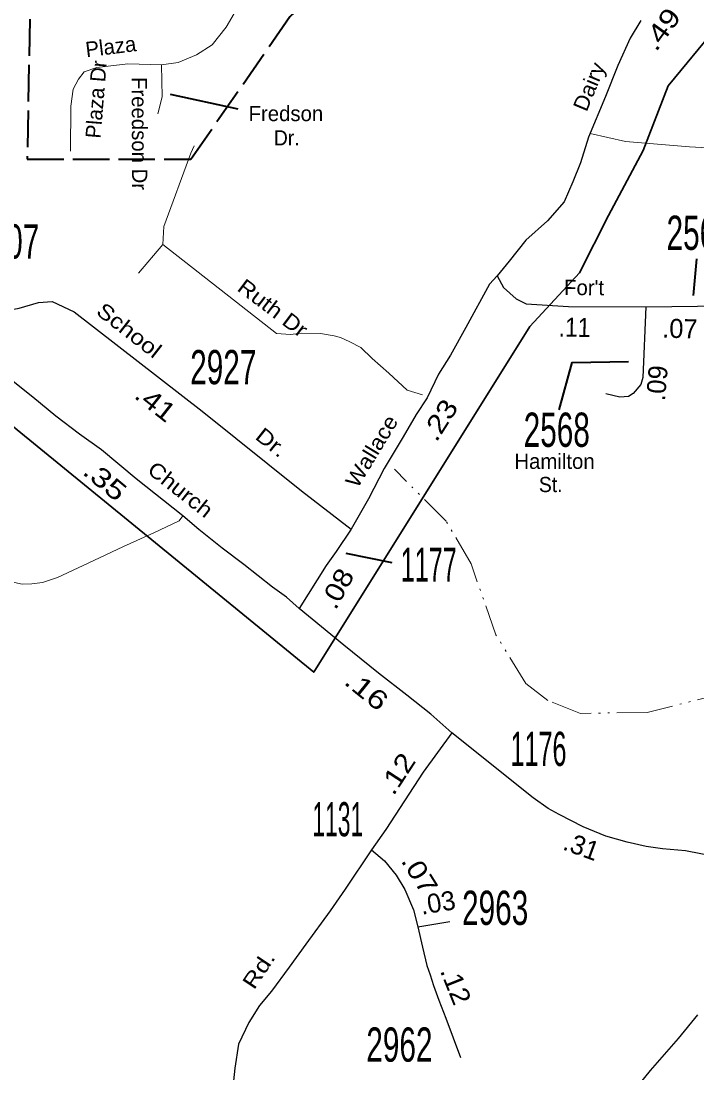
# Model space of a CAD drawing. Extents: x 379811 to 435220, y 199880 to 232769.
# Drawn here: x 395480 to 396369, y 215733 to 217116 of the extents above; entities that cross this region are included whole.
import ezdxf
from ezdxf.enums import TextEntityAlignment as Align

# ---------------------------------------------------------------- set-up
doc = ezdxf.new("R2010")
doc.units = 0
doc.header["$LTSCALE"] = 8
doc.linetypes.add('DASH_DOUBLE_DOT', pattern=[9.2, 5, -1.2, 0.3, -1.2, 0.3, -1.2])
doc.linetypes.add('LONG_DASHED', pattern=[7.5, 6, -1.5])
for name, color, linetype, lineweight in [('10', 7, 'Continuous', 40), ('11', 7, 'Continuous', 40), ('17', 7, 'Continuous', 40), ('32', 7, 'Continuous', 25), ('35', 7, 'Continuous', 13), ('48', 7, 'LONG_DASHED', 40), ('49', 7, 'LONG_DASHED', 40), ('50', 7, 'Continuous', 13), ('59', 7, 'DASH_DOUBLE_DOT', 13), ('8', 7, 'Continuous', 25)]:
    doc.layers.add(name, color=color, linetype=linetype, lineweight=lineweight)

msp = doc.modelspace()

# ---------------------------------------------------------------- linework, layer by layer
at = {"layer": '10'}
msp.add_line((395765.71, 217000.203), (395676.82, 217019.54), dxfattribs=at)
at = {"layer": '11'}
for p, q in [((396368.041, 216803.571), (396363.603, 216755.274)), ((395967.841, 216403.727), (395907.687, 216416.325))]:
    msp.add_line(p, q, dxfattribs=at)
msp.add_lwpolyline([(396187.415, 216605.15), (396204.439, 216667.092), (396278.723, 216668.64)], dxfattribs=at)
at = {"layer": '32'}
msp.add_line((396001.647, 215925.32), (396043.77, 215932.296), dxfattribs=at)
for points in [[(396295.008, 217116.642), (396280.947, 217093.52), (396264.789, 217057.529), (396248.424, 217016.724), (396226.236, 216963.323), (396215.606, 216929.7), (396205.392, 216904.611), (396194.249, 216878.594), (396171.963, 216853.505), (396143.633, 216827.916), (396121.882, 216800.635), (396105.901, 216781.272)], [(396105.901, 216781.272), (396095.821, 216770.341), (396064.682, 216713.223), (396044.581, 216676.817), (396028.947, 216651.679), (396014.106, 216620.739), (395999.466, 216598.804), (395982.535, 216569.633), (395957.464, 216527.818), (395937.035, 216487.863), (395913.942, 216448.045)], [(396105.901, 216781.272), (396114.392, 216765.695), (396131.106, 216750.828), (396144.106, 216744.323), (396199.795, 216740.922), (396301.524, 216740.245), (396403.308, 216741.676), (396567.983, 216746.197), (396771.496, 216741.676)], [(395365.754, 216717.399), (395477.628, 216738.45), (395502.97, 216746.161), (395521.144, 216747.516), (395550.096, 216734.025), (395718.051, 216603.138), (395848.931, 216498.688), (395913.942, 216448.045)], [(396301.524, 216740.245), (396297.374, 216647.595), (396294.594, 216638.312), (396284.621, 216626.669), (396278.804, 216622.511), (396267.17, 216621.68), (396248.608, 216625.838)], [(395845.601, 216343.721), (395828.975, 216358.744), (395810.516, 216371.7), (395772.994, 216401.605), (395744.405, 216423.275), (395714.031, 216447.546), (395693.036, 216465.749), (395631.617, 216514.29), (395586.054, 216552.43), (395557.019, 216572.8), (395525.974, 216596.637), (395495.599, 216621.774), (395469.691, 216642.144), (395433.063, 216670.749), (395410.505, 216687.218), (395397.998, 216696.319), (395383.257, 216706.722), (395365.754, 216717.399)], [(395913.942, 216448.045), (395894.27, 216418.941), (395881.316, 216400.305), (395845.601, 216343.721)], [(396046.293, 216180.43), (396018.733, 216204.876), (395987.155, 216229.746), (395950.024, 216258.628), (395904.412, 216295.515), (395845.601, 216343.721)], [(396046.293, 216180.43), (396008.559, 216128.806), (395959.572, 216053.378), (395940.872, 216026.48)], [(396506.464, 215997.568), (396478.736, 216000.543), (396353.559, 216025.436), (396323.252, 216027.83), (396301.719, 216031.022), (396276.995, 216036.609), (396248.623, 216044.667), (396219.036, 216056.727), (396187.374, 216072.815), (396173.225, 216080.992), (396153.273, 216094.956), (396046.293, 216180.43)], [(395940.872, 216026.48), (395906.394, 215975.023), (395886.525, 215946.371), (395854.384, 215902.515), (395832.762, 215872.109), (395809.236, 215840.917), (395793.493, 215821.817), (395779.727, 215799.576), (395766.169, 215770.845), (395761.384, 215739.72), (395757.174, 215702.311)], [(395940.872, 216026.48), (395957.954, 216012.027), (395973.012, 215993.149), (395984.7, 215974.438), (395995.803, 215947.54), (396001.647, 215925.32)], [(396001.647, 215925.32), (396007.752, 215898.781), (396013.727, 215874.503), (396018.009, 215862.168), (396022.1, 215848.134), (396029.112, 215828.838), (396038.462, 215805.448), (396057.747, 215753.407)], [(396369.122, 215809.564), (396343.718, 215778.489), (396306.935, 215736.29), (396282.975, 215706.574)]]:
    msp.add_lwpolyline(points, dxfattribs=at)
at = {"layer": '35'}
msp.add_line((395666.451, 216822.125), (395634.744, 216784.734), dxfattribs=at)
for points in [[(395664.747, 217058.378), (395686.889, 217061.682), (395710.734, 217071.595), (395731.172, 217084.812), (395749.907, 217107.942), (395763.533, 217131.071), (395768.643, 217157.505), (395772.049, 217200.46)], [(395544.959, 216945.093), (395545.406, 217004.036), (395548.533, 217026.573), (395555.68, 217039.575), (395563.274, 217049.111), (395579.588, 217055.074), (395620.464, 217060.03), (395664.747, 217058.378)], [(395664.747, 217058.378), (395665.789, 217016.605), (395659.982, 216994.068)], [(396228.325, 216968.35), (396274.851, 216957.662), (396358.829, 216950.728), (396420.473, 216947.261), (396508.917, 216943.793), (396541.973, 216941.193), (396605.849, 216940.326), (396658.559, 216935.992)], [(395666.451, 216822.125), (395667.799, 216845.844), (395703.311, 216942.493), (395707.563, 216951.95)], [(395666.451, 216822.125), (395815.872, 216705.186), (395834.414, 216704.121), (395848.931, 216705.855), (395873.946, 216705.421), (395891.814, 216702.388), (395899.854, 216700.22), (395912.361, 216694.586), (395926.655, 216686.785), (395941.843, 216672.483), (395963.731, 216652.98), (395987.852, 216630.876), (396007.904, 216624.673)], [(395444.876, 216386.364), (395463.711, 216379.815), (395481.591, 216375.979), (395494.163, 216376.147), (395508.369, 216377.913), (395528.148, 216384.39), (395568.495, 216403.3), (395614.976, 216425.317), (395654.744, 216443.207), (395687.924, 216459.1), (395693.036, 216465.749)]]:
    msp.add_lwpolyline(points, dxfattribs=at)
at = {"layer": '48'}
msp.add_lwpolyline([(395493.929, 217238.438), (395488.226, 216934.573), (395703.496, 216934.573), (395833.743, 217122.281), (395911.081, 217193.472), (395936.269, 217627.547)], dxfattribs=at)
at = {"layer": '49'}
msp.add_lwpolyline([(395493.929, 217238.438), (395488.226, 216934.573), (395703.496, 216934.573), (395833.743, 217122.281), (395911.081, 217193.472), (395936.269, 217627.547)], dxfattribs=at)
at = {"layer": '50', "lineweight": 35}
msp.add_lwpolyline([(395345.719, 215707.969), (395289.656, 215803.141), (395390.52, 215862.486), (395412.413, 215905.726), (395426.147, 215951.001), (395432.535, 215993.726), (395425.732, 216058.692), (395408.988, 216127.563), (395378.404, 216188.577), (395306.704, 216413.992), (395223.421, 216524.723), (395184.121, 216604.211), (395136.918, 216697.591), (395374.044, 216663.212), (395475.203, 216578.485), (395864.789, 216260.04), (396148.895, 216714.491), (396214.207, 216784.905), (396252.292, 216860.581), (396297.878, 216946.102), (396330.694, 217031.038), (396395.252, 217108.772)], dxfattribs=at)
at = {"layer": '59'}
msp.add_lwpolyline([(396407.996, 216233.397), (396303.284, 216207.204), (396215.588, 216205.894), (396172.394, 216222.92), (396143.598, 216245.184), (396104.331, 216309.359), (396071.608, 216402.346), (396038.886, 216458.662), (395970.823, 216526.766)], dxfattribs=at)

# ---------------------------------------------------------------- texts
at = {"layer": '10'}
msp.add_text('Plaza', height=20, rotation=6.913, dxfattribs=at).set_placement((395599.317, 217072.576), align=Align.CENTER)
for s, rotation, p in [('Plaza Dr', 85.367, (395584.675, 216961.203)), ('Freedson Dr', 270.224, (395625.606, 217042.496))]:
    msp.add_text(s, height=20, rotation=rotation, dxfattribs=at).set_placement(p)
msp.add_text('Fredson', height=20, dxfattribs=at).set_placement((395828.279, 216984.503), align=Align.CENTER)
at = {"layer": '10', "width": 0.95}
msp.add_text('Dr.', height=20, dxfattribs=at).set_placement((395829.4, 216952.551), align=Align.CENTER)
at = {"layer": '10', "width": 1.15}
msp.add_text('Ruth Dr', height=20, rotation=322.995, dxfattribs=at).set_placement((395762.837, 216762.696))
at = {"layer": '11'}
for s, rotation, width, p in [('Dairy', 67.438, 1.05, (396236.064, 217026.072)), ('School', 322.071, 1.2, (395616.085, 216701.617)), ('Wallace', 58.748, 1.1, (395949.594, 216545.449)), ('Dr.', 321.408, 1.2, (395803.239, 216554.343)), ('Church', 321.68, 1.15, (395683.494, 216492.409)), ('Rd.', 56.216, 1.25, (395800.916, 215863.196))]:
    msp.add_text(s, height=20, rotation=rotation, dxfattribs=dict(at, width=width)).set_placement(p, align=Align.CENTER)
msp.add_text("For't", height=20, rotation=359.552, dxfattribs=at).set_placement((396220.148, 216755.763), align=Align.CENTER)
msp.add_text('Hamilton', height=20, dxfattribs=at).set_placement((396181.377, 216527.351), align=Align.CENTER)
at = {"layer": '11', "width": 0.95}
msp.add_text('St.', height=20, dxfattribs=at).set_placement((396176.36, 216496.805), align=Align.CENTER)
at = {"layer": '17'}
for s, rotation, width, p in [('.49', 54.074, 1.25, (396331.972, 217098.123)), ('.11', 359.163, 0.9, (396207.519, 216700.976)), ('.41', 321.64, 1.2, (395649.236, 216604.264)), ('.23', 57.649, 1.2, (396041.044, 216584.964)), ('.35', 320.207, 1.3, (395582.684, 216502.209)), ('.08', 61.606, 1.15, (395906.392, 216364.152)), ('.16', 321.037, 1.3, (395926.61, 216226.438)), ('.12', 56.998, 1.2, (395984.905, 216119.924)), ('.07', 301.99, 1.2, (395993.577, 215988.541)), ('.12', 291.789, 1.1, (396040.023, 215843.833))]:
    msp.add_text(s, height=25, rotation=rotation, dxfattribs=dict(at, width=width)).set_placement(p, align=Align.CENTER)
for s, rotation, p in [('.07', 358.886, (396345.943, 216699.362)), ('.09', 85.122, (396328.415, 216639.118)), ('.31', 339.967, (396212.639, 216019.432)), ('.03', 9.404, (396029.88, 215944.924))]:
    msp.add_text(s, height=25, rotation=rotation, dxfattribs=at).set_placement(p, align=Align.CENTER)
at = {"layer": '8'}
for s, width, p in [('2567', 0.65, (396372.109, 216815.252)), ('2507', 0.65, (395460.595, 216803.836)), ('2927', 0.65, (395745.98, 216638.621)), ('2568', 0.65, (396184.32, 216556.325)), ('1177', 0.55, (396016.034, 216378.96)), ('1176', 0.55, (396160.258, 216136.801)), ('1131', 0.5, (395896.457, 216044.232)), ('2963', 0.65, (396103.378, 215927.837)), ('2962', 0.65, (395977.471, 215748.037))]:
    msp.add_text(s, height=45, dxfattribs=dict(at, width=width)).set_placement(p, align=Align.CENTER)

doc.saveas('drawing.dxf')
